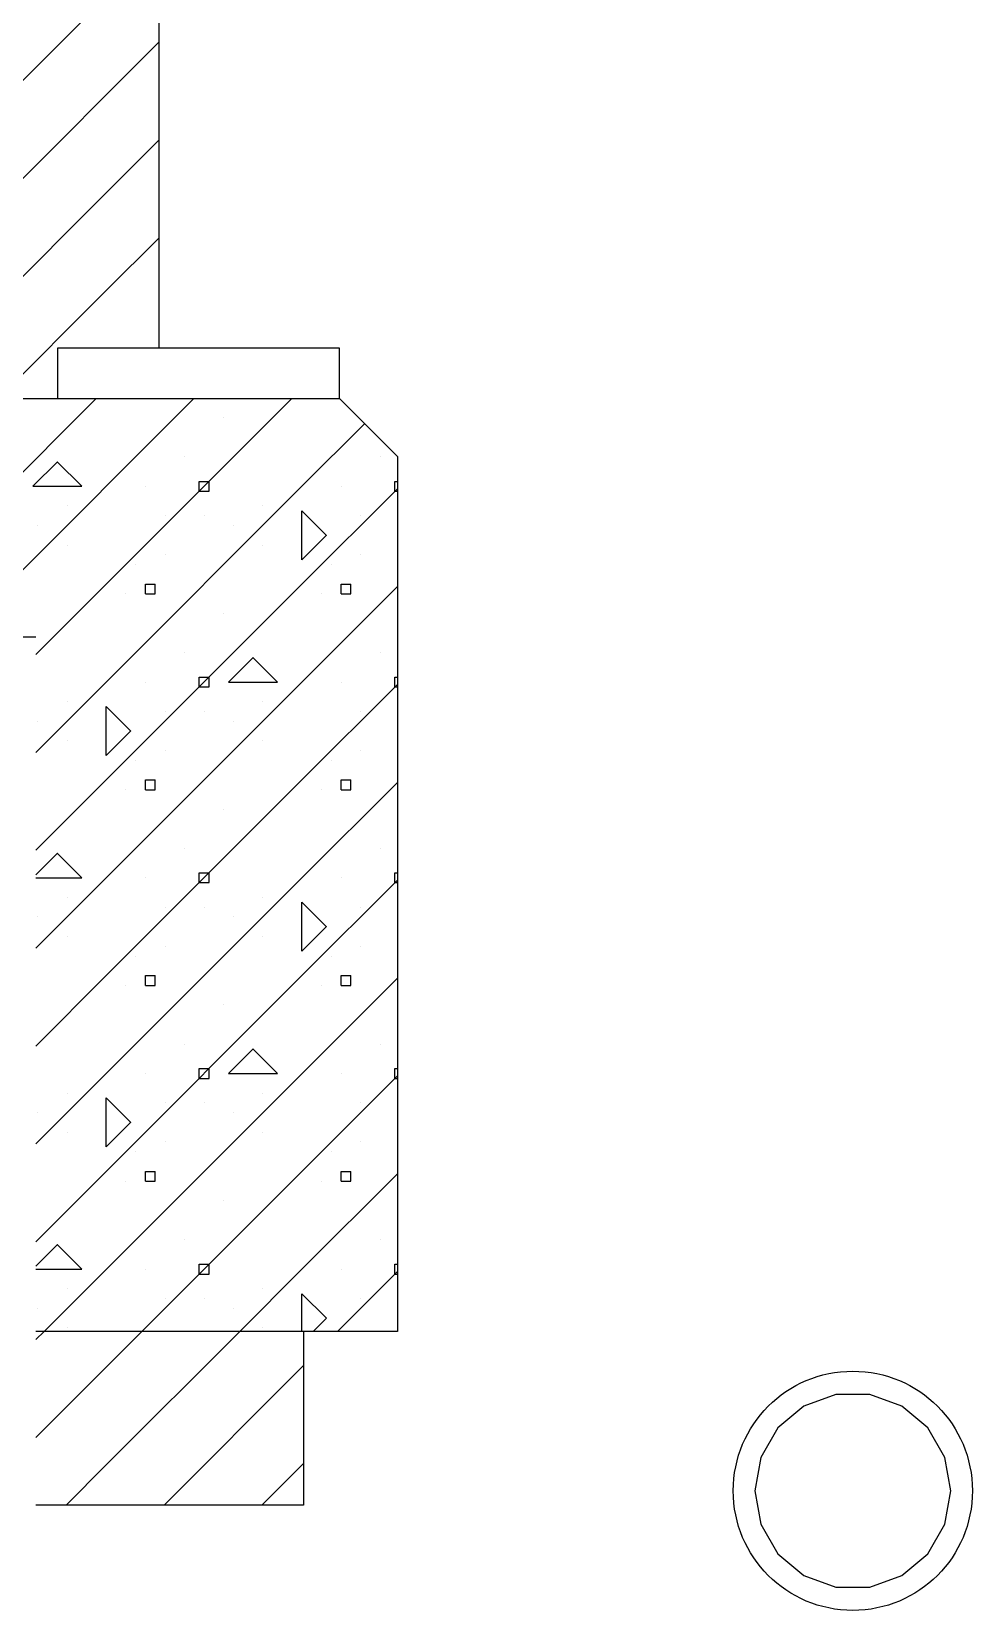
# Model space of a CAD drawing. Header units: metres. Extents: x 18114 to 19854, y 9123 to 11775.
# Drawn here: x 18989 to 19854, y 9123 to 10575 of the extents above; entities that cross this region are included whole.
import ezdxf

# ---------------------------------------------------------------- set-up
doc = ezdxf.new("R2010")
doc.units = ezdxf.units.M
doc.layers.add('PUB_DIM', color=3, linetype='Continuous')

msp = doc.modelspace()

# ---------------------------------------------------------------- linework, layer by layer
for p, q in [((18877.49, 10426.77), (19057.49, 10606.77)), ((18967.49, 10426.77), (19105.8, 10565.08)), ((19057.49, 10426.77), (19105.8, 10475.08)), ((18877.49, 10246.77), (19057.49, 10426.77)), ((19057.49, 10426.77), (19057.49, 10426.77)), ((19057.49, 10336.77), (19105.8, 10385.08)), ((18958.11, 10237.39), (19057.49, 10336.77)), ((19057.49, 10336.77), (19057.49, 10336.77)), ((18877.49, 10066.77), (19048.11, 10237.39)), ((18967.49, 10066.77), (19138.11, 10237.39)), ((19057.49, 10066.77), (19228.11, 10237.39)), ((19165.49, 10219.77), (19165.49, 10219.77)), ((19237.49, 10156.77), (19295.08, 10214.36)), ((18989.99, 10156.77), (19012.58, 10179.36)), ((19034.99, 10156.77), (19012.4, 10179.36)), ((19129.49, 10183.77), (19129.49, 10183.77)), ((19309.49, 10183.77), (19309.49, 10183.77)), ((18989.99, 10156.77), (19034.99, 10156.77)), ((19057.49, 9976.77), (19237.49, 10156.77)), ((19093.49, 10156.77), (19093.49, 10156.77)), ((19142.99, 10161.27), (19151.99, 10161.27)), ((19142.99, 10152.27), (19142.99, 10161.27)), ((19142.99, 10152.27), (19151.99, 10152.27)), ((19151.99, 10152.27), (19151.99, 10161.27)), ((19237.49, 10156.77), (19237.49, 10156.77)), ((19237.49, 10066.77), (19325.25, 10154.53)), ((19273.49, 10156.77), (19273.49, 10156.77)), ((19322.99, 10161.27), (19325.25, 10161.27)), ((19322.99, 10152.27), (19322.99, 10161.27)), ((19322.99, 10152.27), (19325.25, 10152.27)), ((19021.49, 10138.77), (19021.49, 10138.77)), ((19201.49, 10138.77), (19201.49, 10138.77)), ((18994.49, 10120.77), (18994.49, 10120.77)), ((19111.49, 10129.77), (19111.49, 10129.77)), ((19147.49, 10129.77), (19147.49, 10129.77)), ((19174.49, 10120.77), (19174.49, 10120.77)), ((19237.49, 10134.27), (19260.08, 10111.68)), ((19237.49, 10089.27), (19237.49, 10134.27)), ((19291.49, 10129.77), (19291.49, 10129.77)), ((19237.49, 10089.27), (19260.08, 10111.86)), ((19021.49, 10102.77), (19021.49, 10102.77)), ((19111.49, 10093.77), (19111.49, 10093.77)), ((19201.49, 10102.77), (19201.49, 10102.77)), ((19291.49, 10093.77), (19291.49, 10093.77)), ((19084.49, 10084.77), (19084.49, 10084.77)), ((19264.49, 10084.77), (19264.49, 10084.77)), ((18992.75, 10002.03), (19057.49, 10066.77)), ((19057.49, 9886.77), (19237.49, 10066.77)), ((19057.49, 10066.77), (19057.49, 10066.77)), ((19093.49, 10057.77), (19093.49, 10066.77)), ((19093.49, 10066.77), (19102.49, 10066.77)), ((19102.49, 10057.77), (19102.49, 10066.77)), ((19147.49, 9886.77), (19325.25, 10064.53)), ((19237.49, 10066.77), (19237.49, 10066.77)), ((19273.49, 10057.77), (19273.49, 10066.77)), ((19273.49, 10066.77), (19282.49, 10066.77)), ((19282.49, 10057.77), (19282.49, 10066.77)), ((19075.49, 10057.77), (19075.49, 10057.77)), ((19093.49, 10057.77), (19102.49, 10057.77)), ((19255.49, 10057.77), (19255.49, 10057.77)), ((19273.49, 10057.77), (19282.49, 10057.77)), ((19165.49, 10039.77), (19165.49, 10039.77)), ((19129.49, 10003.77), (19129.49, 10003.77)), ((19169.99, 9976.77), (19192.58, 9999.36)), ((19214.99, 9976.77), (19192.4, 9999.36)), ((19309.49, 10003.77), (19309.49, 10003.77)), ((18992.75, 9912.03), (19057.49, 9976.77)), ((19057.49, 9976.77), (19057.49, 9976.77)), ((19093.49, 9976.77), (19093.49, 9976.77)), ((19142.99, 9981.27), (19151.99, 9981.27)), ((19142.99, 9972.27), (19142.99, 9981.27)), ((19151.99, 9972.27), (19151.99, 9981.27)), ((19169.99, 9976.77), (19214.99, 9976.77)), ((19273.49, 9976.77), (19273.49, 9976.77)), ((19322.99, 9981.27), (19325.25, 9981.27)), ((19322.99, 9972.27), (19322.99, 9981.27)), ((19142.99, 9972.27), (19151.99, 9972.27)), ((19237.49, 9886.77), (19325.25, 9974.53)), ((19322.99, 9972.27), (19325.25, 9972.27)), ((19021.49, 9958.77), (19021.49, 9958.77)), ((19057.49, 9954.27), (19080.08, 9931.68)), ((19057.49, 9909.27), (19057.49, 9954.27)), ((19111.49, 9949.77), (19111.49, 9949.77)), ((19147.49, 9949.77), (19147.49, 9949.77)), ((19201.49, 9958.77), (19201.49, 9958.77)), ((19291.49, 9949.77), (19291.49, 9949.77)), ((18994.49, 9940.77), (18994.49, 9940.77)), ((19057.49, 9909.27), (19080.08, 9931.86)), ((19174.49, 9940.77), (19174.49, 9940.77)), ((19021.49, 9922.77), (19021.49, 9922.77)), ((19201.49, 9922.77), (19201.49, 9922.77)), ((19084.49, 9904.77), (19084.49, 9904.77)), ((19111.49, 9913.77), (19111.49, 9913.77)), ((19264.49, 9904.77), (19264.49, 9904.77)), ((19291.49, 9913.77), (19291.49, 9913.77)), ((18992.75, 9732.03), (19147.49, 9886.77)), ((19057.49, 9706.77), (19237.49, 9886.77)), ((19057.49, 9886.77), (19057.49, 9886.77)), ((19075.49, 9877.77), (19075.49, 9877.77)), ((19093.49, 9877.77), (19093.49, 9886.77)), ((19093.49, 9886.77), (19102.49, 9886.77)), ((19093.49, 9877.77), (19102.49, 9877.77)), ((19102.49, 9877.77), (19102.49, 9886.77)), ((19147.49, 9886.77), (19147.49, 9886.77)), ((19237.49, 9886.77), (19237.49, 9886.77)), ((19237.49, 9796.77), (19325.25, 9884.53)), ((19255.49, 9877.77), (19255.49, 9877.77)), ((19273.49, 9877.77), (19273.49, 9886.77)), ((19273.49, 9886.77), (19282.49, 9886.77)), ((19273.49, 9877.77), (19282.49, 9877.77)), ((19282.49, 9877.77), (19282.49, 9886.77)), ((19165.49, 9859.77), (19165.49, 9859.77)), ((18992.75, 9799.53), (19012.58, 9819.36)), ((19034.99, 9796.77), (19012.4, 9819.36)), ((19129.49, 9823.77), (19129.49, 9823.77)), ((19309.49, 9823.77), (19309.49, 9823.77)), ((19142.99, 9801.27), (19151.99, 9801.27)), ((19142.99, 9792.27), (19142.99, 9801.27)), ((19151.99, 9792.27), (19151.99, 9801.27)), ((19322.99, 9801.27), (19325.25, 9801.27)), ((19322.99, 9792.27), (19322.99, 9801.27)), ((18992.75, 9796.77), (19034.99, 9796.77)), ((19057.49, 9616.77), (19237.49, 9796.77)), ((19093.49, 9796.77), (19093.49, 9796.77)), ((19142.99, 9792.27), (19151.99, 9792.27)), ((19237.49, 9796.77), (19237.49, 9796.77)), ((19237.49, 9706.77), (19325.25, 9794.53)), ((19273.49, 9796.77), (19273.49, 9796.77)), ((19322.99, 9792.27), (19325.25, 9792.27)), ((19021.49, 9778.77), (19021.49, 9778.77)), ((19201.49, 9778.77), (19201.49, 9778.77)), ((19237.49, 9774.27), (19260.08, 9751.68)), ((19237.49, 9729.27), (19237.49, 9774.27)), ((18994.49, 9760.77), (18994.49, 9760.77)), ((19111.49, 9769.77), (19111.49, 9769.77)), ((19147.49, 9769.77), (19147.49, 9769.77)), ((19174.49, 9760.77), (19174.49, 9760.77)), ((19291.49, 9769.77), (19291.49, 9769.77)), ((19021.49, 9742.77), (19021.49, 9742.77)), ((19201.49, 9742.77), (19201.49, 9742.77)), ((19237.49, 9729.27), (19260.08, 9751.86)), ((19111.49, 9733.77), (19111.49, 9733.77)), ((19291.49, 9733.77), (19291.49, 9733.77)), ((19084.49, 9724.77), (19084.49, 9724.77)), ((19264.49, 9724.77), (19264.49, 9724.77)), ((18992.75, 9642.03), (19057.49, 9706.77)), ((19057.49, 9526.77), (19237.49, 9706.77)), ((19057.49, 9706.77), (19057.49, 9706.77)), ((19093.49, 9697.77), (19093.49, 9706.77)), ((19093.49, 9706.77), (19102.49, 9706.77)), ((19102.49, 9697.77), (19102.49, 9706.77)), ((19147.49, 9526.77), (19325.25, 9704.53)), ((19237.49, 9706.77), (19237.49, 9706.77)), ((19273.49, 9697.77), (19273.49, 9706.77)), ((19273.49, 9706.77), (19282.49, 9706.77)), ((19282.49, 9697.77), (19282.49, 9706.77)), ((19075.49, 9697.77), (19075.49, 9697.77)), ((19093.49, 9697.77), (19102.49, 9697.77)), ((19255.49, 9697.77), (19255.49, 9697.77)), ((19273.49, 9697.77), (19282.49, 9697.77)), ((19165.49, 9679.77), (19165.49, 9679.77)), ((19129.49, 9643.77), (19129.49, 9643.77)), ((19309.49, 9643.77), (19309.49, 9643.77)), ((19169.99, 9616.77), (19192.58, 9639.36)), ((19214.99, 9616.77), (19192.4, 9639.36)), ((18992.75, 9552.03), (19057.49, 9616.77)), ((19057.49, 9616.77), (19057.49, 9616.77)), ((19093.49, 9616.77), (19093.49, 9616.77)), ((19142.99, 9621.27), (19151.99, 9621.27)), ((19142.99, 9612.27), (19142.99, 9621.27)), ((19142.99, 9612.27), (19151.99, 9612.27)), ((19151.99, 9612.27), (19151.99, 9621.27)), ((19169.99, 9616.77), (19214.99, 9616.77)), ((19237.49, 9526.77), (19325.25, 9614.53)), ((19273.49, 9616.77), (19273.49, 9616.77)), ((19322.99, 9621.27), (19325.25, 9621.27)), ((19322.99, 9612.27), (19322.99, 9621.27)), ((19322.99, 9612.27), (19325.25, 9612.27)), ((19021.49, 9598.77), (19021.49, 9598.77)), ((19201.49, 9598.77), (19201.49, 9598.77)), ((19057.49, 9594.27), (19080.08, 9571.68)), ((19057.49, 9549.27), (19057.49, 9594.27)), ((19111.49, 9589.77), (19111.49, 9589.77)), ((19147.49, 9589.77), (19147.49, 9589.77)), ((19291.49, 9589.77), (19291.49, 9589.77)), ((18994.49, 9580.77), (18994.49, 9580.77)), ((19057.49, 9549.27), (19080.08, 9571.86)), ((19174.49, 9580.77), (19174.49, 9580.77)), ((19021.49, 9562.77), (19021.49, 9562.77)), ((19201.49, 9562.77), (19201.49, 9562.77)), ((19084.49, 9544.77), (19084.49, 9544.77)), ((19111.49, 9553.77), (19111.49, 9553.77)), ((19264.49, 9544.77), (19264.49, 9544.77)), ((19291.49, 9553.77), (19291.49, 9553.77)), ((18992.75, 9462.03), (19057.49, 9526.77)), ((19000.25, 9379.53), (19147.49, 9526.77)), ((19057.49, 9526.77), (19057.49, 9526.77)), ((19090.25, 9379.53), (19237.49, 9526.77)), ((19093.49, 9517.77), (19093.49, 9526.77)), ((19093.49, 9526.77), (19102.49, 9526.77)), ((19102.49, 9517.77), (19102.49, 9526.77)), ((19147.49, 9526.77), (19147.49, 9526.77)), ((19237.49, 9526.77), (19237.49, 9526.77)), ((19273.49, 9517.77), (19273.49, 9526.77)), ((19273.49, 9526.77), (19282.49, 9526.77)), ((19282.49, 9517.77), (19282.49, 9526.77)), ((19075.49, 9517.77), (19075.49, 9517.77)), ((19093.49, 9517.77), (19102.49, 9517.77)), ((19237.49, 9436.77), (19325.25, 9524.53)), ((19255.49, 9517.77), (19255.49, 9517.77)), ((19273.49, 9517.77), (19282.49, 9517.77)), ((19165.49, 9499.77), (19165.49, 9499.77)), ((18992.75, 9439.53), (19012.58, 9459.36)), ((19034.99, 9436.77), (19012.4, 9459.36)), ((19129.49, 9463.77), (19129.49, 9463.77)), ((19309.49, 9463.77), (19309.49, 9463.77)), ((19142.99, 9441.27), (19151.99, 9441.27)), ((19142.99, 9432.27), (19142.99, 9441.27)), ((19151.99, 9432.27), (19151.99, 9441.27)), ((19322.99, 9441.27), (19325.25, 9441.27)), ((19322.99, 9432.27), (19322.99, 9441.27)), ((18992.75, 9436.77), (19034.99, 9436.77)), ((19093.49, 9436.77), (19093.49, 9436.77)), ((19142.99, 9432.27), (19151.99, 9432.27)), ((19180.25, 9379.53), (19237.49, 9436.77)), ((19237.49, 9436.77), (19237.49, 9436.77)), ((19270.25, 9379.53), (19325.25, 9434.53)), ((19273.49, 9436.77), (19273.49, 9436.77)), ((19322.99, 9432.27), (19325.25, 9432.27)), ((19021.49, 9418.77), (19021.49, 9418.77)), ((19111.49, 9409.77), (19111.49, 9409.77)), ((19147.49, 9409.77), (19147.49, 9409.77)), ((19201.49, 9418.77), (19201.49, 9418.77)), ((19237.49, 9414.27), (19260.08, 9391.68)), ((19237.49, 9379.53), (19237.49, 9414.27)), ((19291.49, 9409.77), (19291.49, 9409.77)), ((18994.49, 9400.77), (18994.49, 9400.77)), ((19174.49, 9400.77), (19174.49, 9400.77)), ((19021.49, 9382.77), (19021.49, 9382.77)), ((19201.49, 9382.77), (19201.49, 9382.77)), ((19247.75, 9379.53), (19260.08, 9391.86)), ((18992.75, 9372.03), (19000.25, 9379.53)), ((19057.49, 9346.77), (19090.25, 9379.53)), ((19057.49, 9256.77), (19180.25, 9379.53)), ((18992.75, 9282.03), (19057.49, 9346.77)), ((19057.49, 9346.77), (19057.49, 9346.77)), ((19110.65, 9219.93), (19237.49, 9346.77)), ((19237.49, 9346.77), (19238.8, 9348.08)), ((19237.49, 9346.77), (19237.49, 9346.77)), ((19020.65, 9219.93), (19057.49, 9256.77)), ((19057.49, 9256.77), (19057.49, 9256.77)), ((19200.65, 9219.93), (19238.8, 9258.08))]:
    msp.add_line(p, q)
for points in [[(19105.8, 10869.15), (19105.8, 10283.94)], [(18500.65, 10237.39), (19272.05, 10237.39)], [(19272.05, 10237.39), (19325.25, 10184.19)], [(19325.25, 10184.19), (19325.25, 9379.53)], [(18992.75, 10017.94), (18540.55, 10017.94)], [(18992.75, 9822.03), (19057.49, 9886.77)], [(19238.8, 9379.53), (18992.75, 9379.53)], [(19238.8, 9379.53), (19238.8, 9219.93)], [(19325.25, 9379.53), (19238.8, 9379.53)], [(19238.8, 9219.93), (18992.75, 9219.93)]]:
    msp.add_lwpolyline(points)
msp.add_lwpolyline([(19012.7, 10283.94), (19012.7, 10237.39), (19272.05, 10237.39), (19272.05, 10283.94)], close=True)
at = {"layer": 'PUB_DIM'}
msp.add_lwpolyline([(19834.17, 9232.99), (19828.74, 9263.77), (19813.12, 9290.84), (19789.17, 9310.93), (19759.8, 9321.62), (19728.54, 9321.62), (19699.17, 9310.93), (19675.23, 9290.84), (19659.6, 9263.77), (19654.17, 9232.99), (19659.6, 9202.21), (19675.23, 9175.14), (19699.17, 9155.04), (19728.54, 9144.35), (19759.8, 9144.35), (19789.17, 9155.04), (19813.12, 9175.14), (19828.74, 9202.21), (19834.17, 9232.99)], dxfattribs=at)
msp.add_circle((19744.17, 9232.99), 110, dxfattribs=at)

doc.saveas('drawing.dxf')
